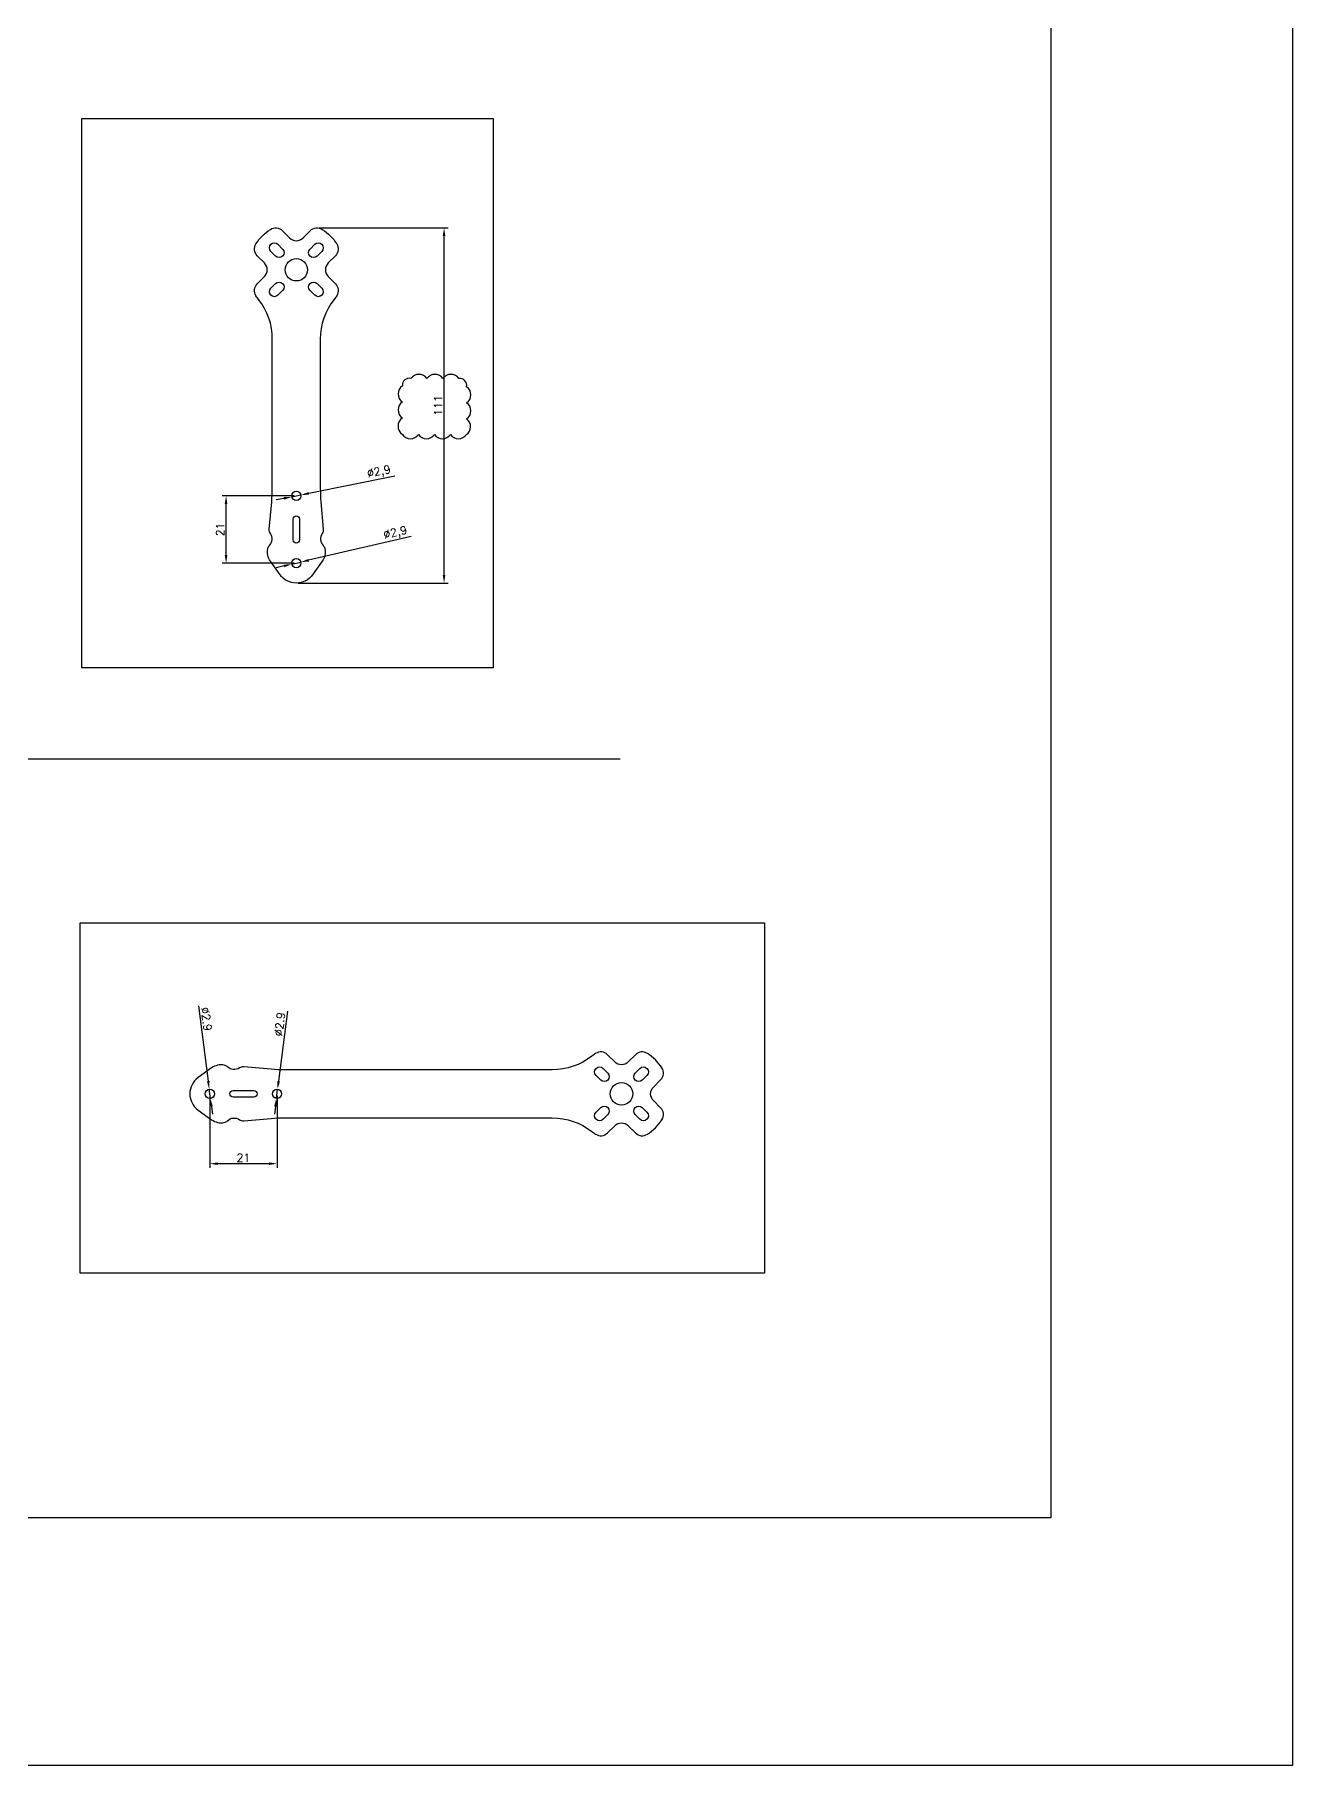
# Model space of a CAD drawing. Header units: millimetres. Extents: x 517 to 3327, y 581 to 1662.
# Drawn here: x 2934 to 3327, y 581 to 1122 of the extents above; entities that cross this region are included whole.
import ezdxf

# ---------------------------------------------------------------- set-up
doc = ezdxf.new("R2010")
doc.units = ezdxf.units.MM
doc.header["$LTSCALE"] = 0.5
doc.layers.add('Arms', color=250, linetype='Continuous')
doc.layers.add('draw', color=1, linetype='Continuous')
doc.styles.get("Standard").update_dxf_attribs({"font": 'txt.shx', "bigfont": 'chineset.shx'})
doc.dimstyles.new('ISO-25', dxfattribs={"dimtxt": 2.5, "dimasz": 2.5, "dimexe": 1.25, "dimexo": 0.625, "dimtad": 1, "dimtxsty": 'Standard', "dimcen": 2.5, "dimadec": 0, "dimazin": 0, "dimtfac": 1, "dimtmove": 0, "dimatfit": 3, "dimfxl": 1, "dimarcsym": 0})

# ---------------------------------------------------------------- blocks, each defined once
blk = doc.blocks.new('*D3')
at = {"layer": 'Defpoints', "color": 0, "transparency": 16777216}
for p in [(3014.6, 977.08), (3017.45, 977.65)]:
    blk.add_point(p, dxfattribs=at)
at = {"layer": 'draw', "color": 0, "lineweight": -2, "transparency": 16777216}
for p, q in [((3046.79, 983.58), (3019.9, 978.15)), ((3012.15, 976.58), (3009.7, 976.09)), ((3014.6, 977.08), (3017.45, 977.65))]:
    blk.add_line(p, q, dxfattribs=at)
at = {"layer": 'draw', "color": 0, "transparency": 16777216}
for points in [[(3012.07, 976.99), (3012.24, 976.18), (3014.6, 977.08)], [(3019.82, 978.56), (3019.98, 977.74), (3017.45, 977.65)]]:
    blk.add_solid(points, dxfattribs=at)
at = {"layer": 'draw', "color": 0, "transparency": 16777216, "insert": (3041.88, 984.71), "char_height": 2.5, "attachment_point": 5, "rotation": 11.4196}
blk.add_mtext('∅2,9', dxfattribs=at)
blk = doc.blocks.new('*D4')
at = {"layer": 'Defpoints', "color": 0, "transparency": 16777216}
for p in [(3014.61, 956.04), (3017.44, 956.69)]:
    blk.add_point(p, dxfattribs=at)
at = {"layer": 'draw', "color": 0, "lineweight": -2, "transparency": 16777216}
for p, q in [((3051.97, 964.66), (3019.87, 957.25)), ((3012.18, 955.48), (3009.74, 954.92)), ((3014.61, 956.04), (3017.44, 956.69))]:
    blk.add_line(p, q, dxfattribs=at)
at = {"layer": 'draw', "color": 0, "transparency": 16777216}
for points in [[(3019.78, 957.66), (3019.97, 956.85), (3017.44, 956.69)], [(3012.08, 955.88), (3012.27, 955.07), (3014.61, 956.04)]]:
    blk.add_solid(points, dxfattribs=at)
at = {"layer": 'draw', "color": 0, "transparency": 16777216, "insert": (3047.03, 965.66), "char_height": 2.5, "attachment_point": 5, "rotation": 12.9923}
blk.add_mtext('∅2,9', dxfattribs=at)
blk = doc.blocks.new('*D5')
at = {"layer": 'Defpoints', "color": 0, "transparency": 16777216}
for p in [(2994.07, 977.37), (3016.03, 977.37), (3016.03, 956.37)]:
    blk.add_point(p, dxfattribs=at)
at = {"layer": 'draw', "color": 0, "lineweight": -2, "transparency": 16777216}
for p, q in [((3015.4, 977.37), (2992.82, 977.37)), ((2994.07, 958.87), (2994.07, 974.87)), ((3015.4, 956.37), (2992.82, 956.37))]:
    blk.add_line(p, q, dxfattribs=at)
at = {"layer": 'draw', "color": 0, "transparency": 16777216}
for points in [[(2993.65, 974.87), (2994.48, 974.87), (2994.07, 977.37)], [(2993.65, 958.87), (2994.48, 958.87), (2994.07, 956.37)]]:
    blk.add_solid(points, dxfattribs=at)
at = {"layer": 'draw', "color": 0, "transparency": 16777216, "insert": (2992.19, 966.87), "char_height": 2.5, "attachment_point": 5, "rotation": 90}
blk.add_mtext('21', dxfattribs=at)
blk = doc.blocks.new('*D22')
at = {"layer": 'Defpoints', "color": 0, "transparency": 16777216}
for p in [(2988.8, 791.96), (2989.17, 789.08)]:
    blk.add_point(p, dxfattribs=at)
at = {"layer": 'draw', "color": 0, "lineweight": -2, "transparency": 16777216}
for p, q in [((2985.5, 818.01), (2988.49, 794.44)), ((2989.17, 789.08), (2988.8, 791.96)), ((2989.48, 786.6), (2989.8, 784.12))]:
    blk.add_line(p, q, dxfattribs=at)
at = {"layer": 'draw', "color": 0, "transparency": 16777216}
for points in [[(2988.9, 794.49), (2988.08, 794.39), (2988.8, 791.96)], [(2989.9, 786.65), (2989.07, 786.55), (2989.17, 789.08)]]:
    blk.add_solid(points, dxfattribs=at)
at = {"layer": 'draw', "color": 0, "transparency": 16777216, "insert": (2987.91, 813.91), "char_height": 2.5, "attachment_point": 5, "rotation": 277.2211}
blk.add_mtext('∅2.9', dxfattribs=at)
blk = doc.blocks.new('*D23')
at = {"layer": 'Defpoints', "color": 0, "transparency": 16777216}
for p in [(3010.17, 791.96), (3009.8, 789.08)]:
    blk.add_point(p, dxfattribs=at)
at = {"layer": 'draw', "color": 0, "lineweight": -2, "transparency": 16777216}
for p, q in [((3013.23, 816.38), (3010.48, 794.44)), ((3009.8, 789.08), (3010.17, 791.96)), ((3009.49, 786.6), (3009.18, 784.12))]:
    blk.add_line(p, q, dxfattribs=at)
at = {"layer": 'draw', "color": 0, "transparency": 16777216}
for points in [[(3010.06, 794.49), (3010.89, 794.39), (3010.17, 791.96)], [(3009.08, 786.65), (3009.91, 786.55), (3009.8, 789.08)]]:
    blk.add_solid(points, dxfattribs=at)
at = {"layer": 'draw', "color": 0, "transparency": 16777216, "insert": (3010.82, 812.28), "char_height": 2.5, "attachment_point": 5, "rotation": 82.8499}
blk.add_mtext('∅2.9', dxfattribs=at)
blk = doc.blocks.new('*D24')
at = {"layer": 'Defpoints', "color": 0, "transparency": 16777216}
for p in [(2988.99, 790.52), (3009.99, 790.52), (2988.99, 768.69)]:
    blk.add_point(p, dxfattribs=at)
at = {"layer": 'draw', "color": 0, "lineweight": -2, "transparency": 16777216}
for p, q in [((2988.99, 789.89), (2988.99, 767.44)), ((3009.99, 789.89), (3009.99, 767.44)), ((3007.49, 768.69), (2991.49, 768.69))]:
    blk.add_line(p, q, dxfattribs=at)
at = {"layer": 'draw', "color": 0, "transparency": 16777216}
for points in [[(2991.49, 769.1), (2991.49, 768.27), (2988.99, 768.69)], [(3007.49, 769.1), (3007.49, 768.27), (3009.99, 768.69)]]:
    blk.add_solid(points, dxfattribs=at)
at = {"layer": 'draw', "color": 0, "transparency": 16777216, "insert": (2999.49, 770.56), "char_height": 2.5, "attachment_point": 5}
blk.add_mtext('21', dxfattribs=at)
blk = doc.blocks.new('*D27')
at = {"layer": 'Defpoints', "color": 0, "transparency": 16777216}
for p in [(3022.51, 1061.12), (3062.2, 1061.12), (3016.03, 950.12)]:
    blk.add_point(p, dxfattribs=at)
at = {"layer": 'draw', "color": 0, "lineweight": -2, "transparency": 16777216}
for p, q in [((3023.14, 1061.12), (3063.45, 1061.12)), ((3062.2, 952.62), (3062.2, 1058.62)), ((3016.65, 950.12), (3063.45, 950.12))]:
    blk.add_line(p, q, dxfattribs=at)
at = {"layer": 'draw', "color": 0, "transparency": 16777216}
for points in [[(3061.78, 1058.62), (3062.61, 1058.62), (3062.2, 1061.12)], [(3061.78, 952.62), (3062.61, 952.62), (3062.2, 950.12)]]:
    blk.add_solid(points, dxfattribs=at)
at = {"layer": 'draw', "color": 0, "transparency": 16777216, "insert": (3060.32, 1005.62), "char_height": 2.5, "attachment_point": 5, "rotation": 90}
blk.add_mtext('111', dxfattribs=at)

msp = doc.modelspace()

# ---------------------------------------------------------------- linework, layer by layer
msp.add_line((2395.401, 895.254), (3117.201, 895.254))
for points in [[(2949.039, 1095.303), (3077.527, 1095.303), (3077.527, 923.65), (2949.039, 923.65)], [(2948.51, 843.957), (3162.398, 843.957), (3162.398, 734.437), (2948.51, 734.437)]]:
    msp.add_lwpolyline(points, close=True)
at = {"layer": 'Arms'}
for points in [[(3010.949, 952.721), (3007.923, 956.936, -0.2095062), (3007.087, 960.862, -0.1433493), (3007.614, 961.854, 0.3586729), (3007.935, 965.654, -0.1747304), (3007.588, 966.966), (3008.336, 975.519, 0.0218201), (3008.526, 979.877), (3008.526, 1026.378, 0.1682991), (3004.24, 1038.75, -0.0239248), (3003.408, 1039.919, -0.3527987), (3003.81, 1043.662), (3006.056, 1045.908, 0.4142136), (3006.056, 1050.15), (3003.81, 1052.396, -0.3527987), (3003.408, 1056.139, -0.1074773), (3007.916, 1060.647, -0.3527987), (3011.659, 1060.245), (3013.905, 1057.999, 0.4142136), (3018.147, 1057.999), (3020.393, 1060.245, -0.3527987), (3024.137, 1060.647, -0.1074773), (3028.644, 1056.139, -0.3527987), (3028.242, 1052.396), (3025.996, 1050.15, 0.4142136), (3025.996, 1045.908), (3028.242, 1043.662, -0.3527987), (3028.644, 1039.919, -0.0239248), (3027.812, 1038.75, 0.1682991), (3023.526, 1026.378), (3023.526, 979.877, 0.0218201), (3023.716, 975.519), (3024.465, 966.966, -0.1747304), (3024.118, 965.654, 0.3586729), (3024.438, 961.854, -0.1433493), (3024.965, 960.862, -0.2095062), (3024.129, 956.936), (3021.103, 952.721, -0.5130418)], [(3009.556, 1052.307), (3008.071, 1053.792, -1), (3010.263, 1055.984), (3011.748, 1054.499, -1)], [(3020.304, 1054.499), (3021.789, 1055.984, -1), (3023.981, 1053.792), (3022.496, 1052.307, -1)], [(3011.748, 1041.559), (3010.263, 1040.074, -1), (3008.071, 1042.266), (3009.556, 1043.751, -1)], [(3022.496, 1043.751), (3023.981, 1042.266, -1), (3021.789, 1040.074), (3020.304, 1041.559, -1)], [(3017.026, 963.617, -1), (3015.026, 963.617), (3015.026, 970.117, -1), (3017.026, 970.117)], [(2993.481, 781.58, 0.1433493), (2994.473, 782.107, -0.3586729), (2998.273, 782.428, 0.1747304), (2999.584, 782.081), (3008.138, 782.829, -0.0218201), (3012.496, 783.019), (3096.012, 783.019, -0.1682991), (3108.384, 778.733, 0.0239248), (3109.552, 777.901, 0.3527987), (3113.295, 778.303), (3115.541, 780.549, -0.4142136), (3119.784, 780.549), (3122.029, 778.303, 0.3527987), (3125.773, 777.901, 0.1074773), (3130.281, 782.409, 0.3527987), (3129.878, 786.152), (3127.633, 788.398, -0.4142136), (3127.633, 792.64), (3129.878, 794.886, 0.3527987), (3130.281, 798.63, 0.1074773), (3125.773, 803.137, 0.3527987), (3122.029, 802.735), (3119.784, 800.489, -0.4142136), (3115.541, 800.489), (3113.295, 802.735, 0.3527987), (3109.552, 803.137, 0.0239248), (3108.384, 802.305, -0.1682991), (3096.012, 798.019), (3012.496, 798.019, -0.0218201), (3008.138, 798.209), (2999.584, 798.958, 0.1747304), (2998.273, 798.611, -0.3586729), (2994.473, 798.931, 0.1433493), (2993.481, 799.458, 0.2095062), (2989.555, 798.622), (2985.34, 795.596, 0.5130418), (2985.34, 785.442), (2989.555, 782.416, 0.2095062)], [(3111.192, 794.797), (3109.707, 796.282, -1), (3111.899, 798.474), (3113.384, 796.989, -1)], [(3111.192, 794.797), (3109.707, 796.282, -1), (3111.899, 798.474), (3113.384, 796.989, -1)], [(3121.94, 796.989), (3123.425, 798.474, -1), (3125.617, 796.282), (3124.132, 794.797, -1)], [(3121.94, 796.989), (3123.425, 798.474, -1), (3125.617, 796.282), (3124.132, 794.797, -1)], [(2996.235, 789.519, -1), (2996.235, 791.519), (3002.735, 791.519, -1), (3002.735, 789.519)], [(3113.384, 784.049), (3111.899, 782.564, -1), (3109.707, 784.756), (3111.192, 786.241, -1)], [(3113.384, 784.049), (3111.899, 782.564, -1), (3109.707, 784.756), (3111.192, 786.241, -1)], [(3124.132, 786.241), (3125.617, 784.756, -1), (3123.425, 782.564), (3121.94, 784.049, -1)], [(3124.132, 786.241), (3125.617, 784.756, -1), (3123.425, 782.564), (3121.94, 784.049, -1)]]:
    msp.add_lwpolyline(points, format="xyb", close=True, dxfattribs=at)
for centre, radius in [((3016.026, 1048.029), 3.5), ((3016.026, 977.367), 1.45), ((3016.026, 956.367), 1.45), ((2988.985, 790.519), 1.45), ((3009.985, 790.519), 1.45), ((3117.662, 790.519), 3.5), ((3117.662, 790.519), 3.5)]:
    msp.add_circle(centre, radius, dxfattribs=at)
at = {"layer": 'draw'}
for points in [[(516.78, 1662.373), (3327.338, 1662.373), (3327.338, 580.661), (516.78, 580.661)], [(2385.503, 1580.035), (3251.859, 1580.035), (3251.859, 657.982), (2385.503, 657.982)]]:
    msp.add_lwpolyline(points, close=True, dxfattribs=at)
msp.add_lwpolyline([(3049.163, 996.539, 0.5205671), (3054.163, 996.539, 0.5205671), (3059.163, 996.539, 0.5205671), (3064.163, 996.539, 0.5205671), (3069.163, 996.539, 0.5205671), (3069.252, 1001.45, 0.5205671), (3069.252, 1006.45, 0.5205671), (3069.252, 1011.45, 0.5205671), (3066.85, 1014.049, 0.5205671), (3061.85, 1014.049, 0.5205671), (3056.85, 1014.049, 0.5205671), (3051.85, 1014.049, 0.5205671), (3049.163, 1011.736, 0.5205671), (3049.163, 1006.736, 0.5205671), (3049.163, 1001.736, 0.5205671)], format="xyb", close=True, dxfattribs=at)

# ---------------------------------------------------------------- dimensions: what is measured, and where the dimension line sits
dim = msp.add_linear_dim(base=(3062.198, 1061.124), p1=(3016.026, 950.117), p2=(3022.514, 1061.124), angle=90, text='111', dimstyle='ISO-25', override={"dimdsep": 46}, dxfattribs=at)
dim.commit()
dim.dimension.update_dxf_attribs({"geometry": '*D27', "text_midpoint": (3060.323, 1005.62)})
for p1, p2, picture, middle in [((3014.605, 977.079), (3017.447, 977.654), '*D3', (3042.295, 982.673)), ((3014.613, 956.041), (3017.439, 956.692), '*D4', (3047.501, 963.629))]:
    dim = msp.add_diameter_dim_2p(p1=p1, p2=p2, dimstyle='ISO-25', dxfattribs=at)
    dim.commit()
    dim.dimension.update_dxf_attribs({"geometry": picture, "text_midpoint": middle, "dimtype": 163})
dim = msp.add_linear_dim(base=(2994.068, 977.367), p1=(3016.026, 956.367), p2=(3016.026, 977.367), angle=90, dimstyle='ISO-25', dxfattribs=at)
dim.commit()
dim.dimension.update_dxf_attribs({"geometry": '*D5', "text_midpoint": (2992.193, 966.867)})
for p1, p2, picture, middle in [((2989.167, 789.081), (2988.803, 791.958), '*D22', (2986.052, 813.67)), ((3009.805, 789.08), (3010.166, 791.958), '*D23', (3012.685, 812.043))]:
    dim = msp.add_diameter_dim_2p(p1=p1, p2=p2, dimstyle='ISO-25', override={"dimdsep": 46}, dxfattribs=at)
    dim.commit()
    dim.dimension.update_dxf_attribs({"geometry": picture, "text_midpoint": middle, "dimtype": 163})
dim = msp.add_linear_dim(base=(2988.985, 768.688), p1=(3009.985, 790.519), p2=(2988.985, 790.519), dimstyle='ISO-25', override={"dimdsep": 46}, dxfattribs=at)
dim.commit()
dim.dimension.update_dxf_attribs({"geometry": '*D24', "text_midpoint": (2999.485, 770.563)})

doc.saveas('drawing.dxf')
